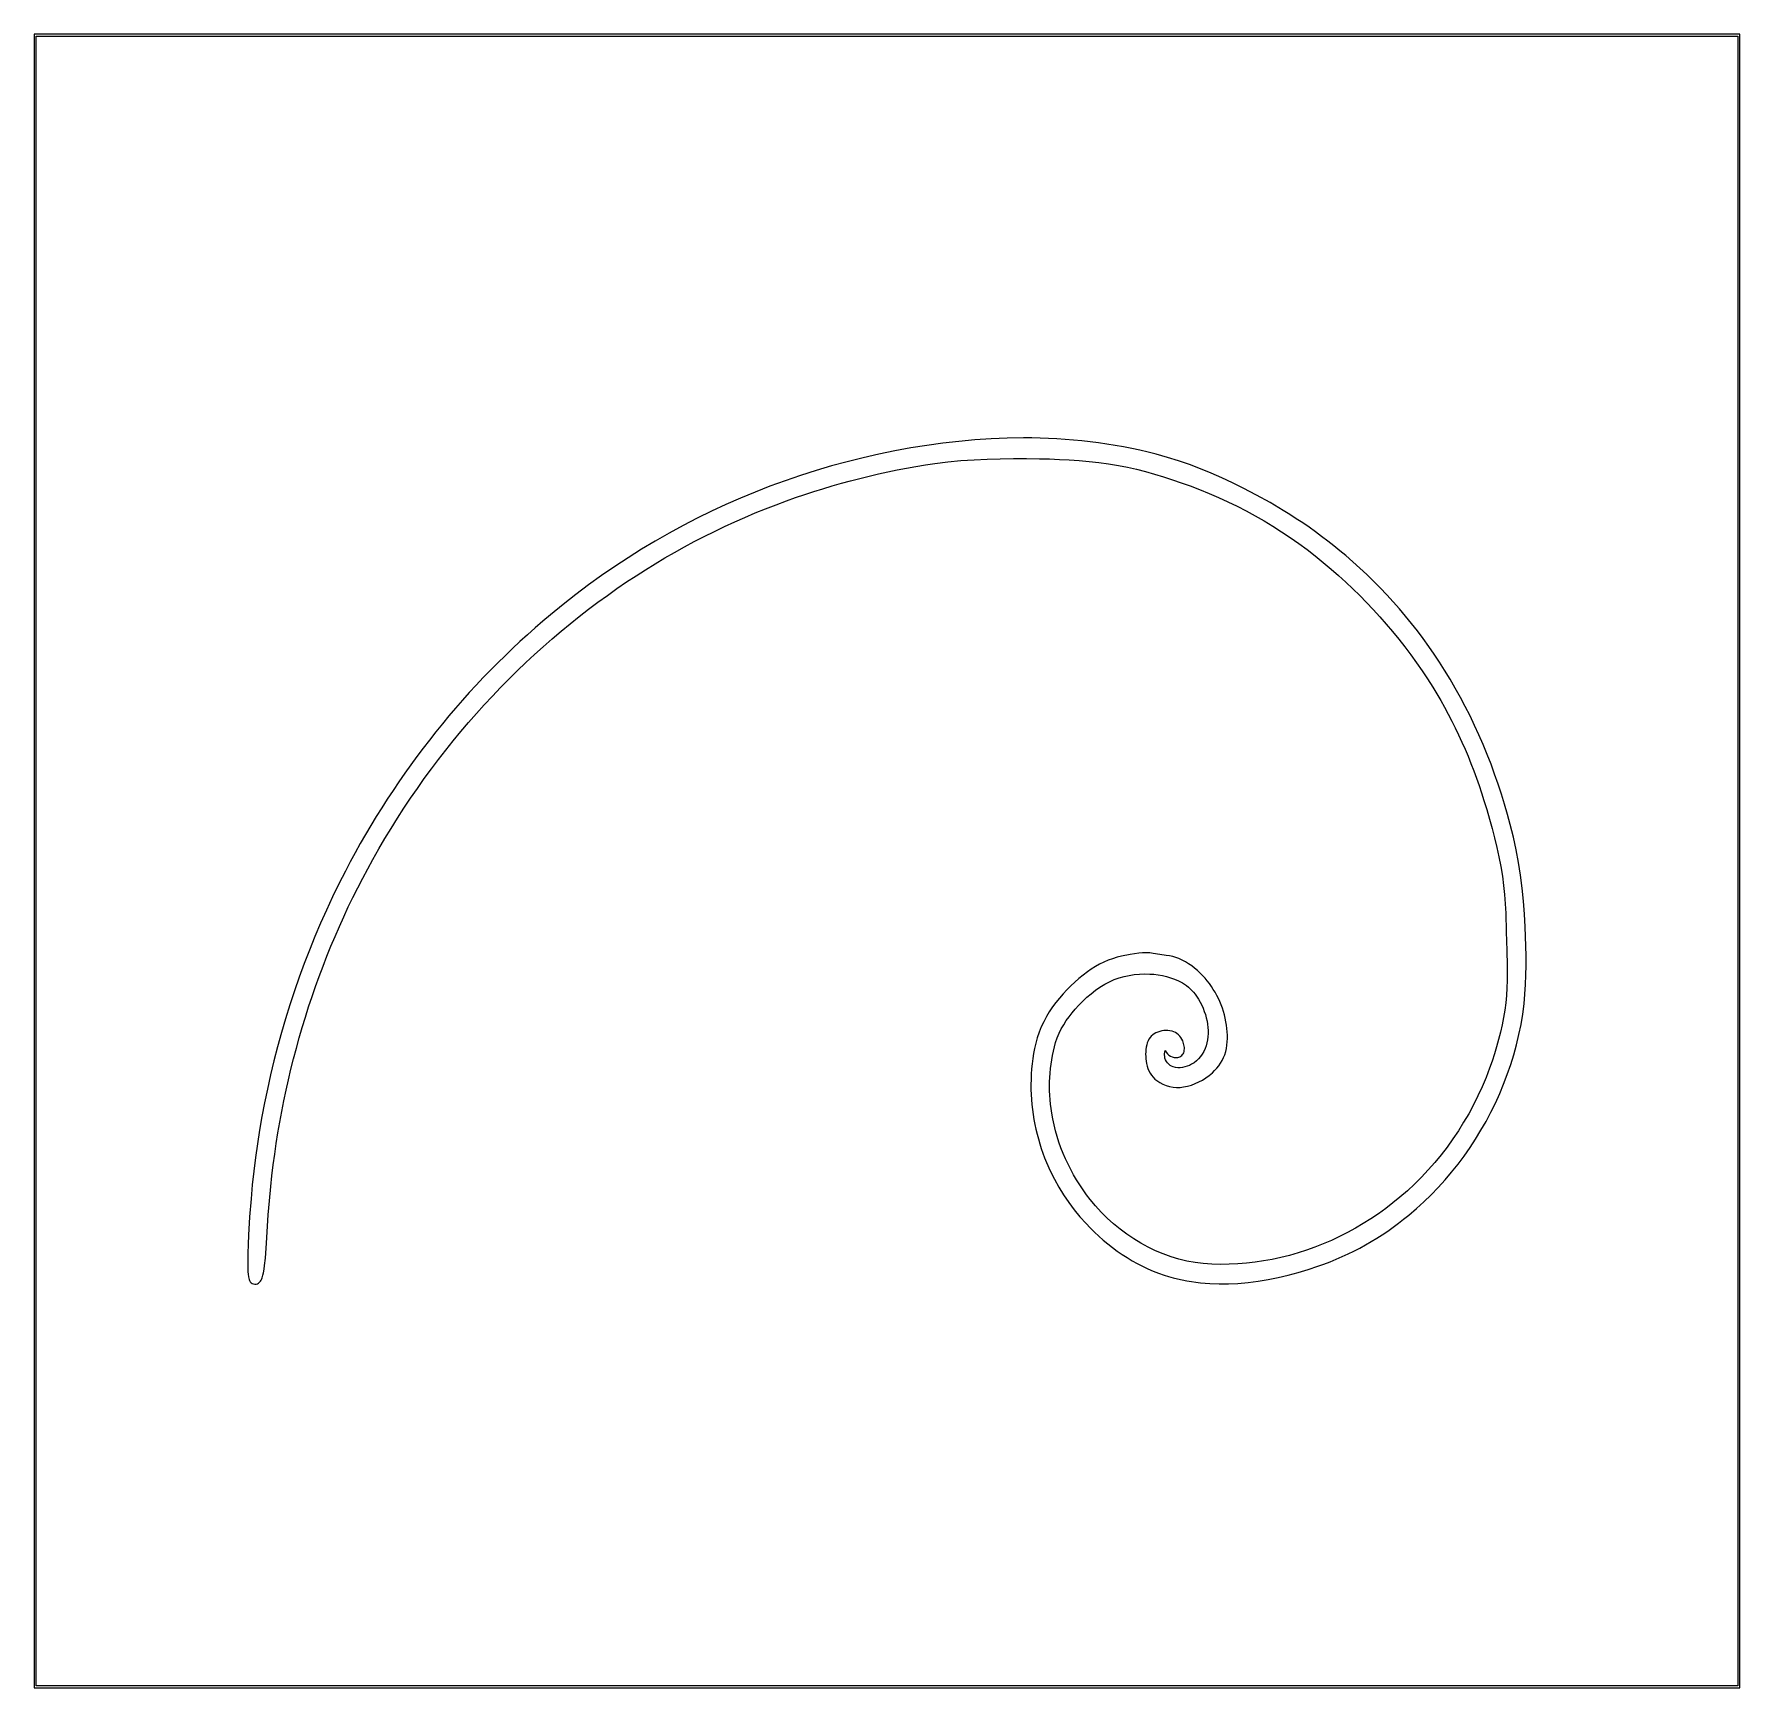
# Model space of a CAD drawing. Extents: x 0 to 7.86, y 0 to 7.62.
import ezdxf

# ---------------------------------------------------------------- set-up
doc = ezdxf.new("R2010")
doc.units = 0
doc.layers.add('Layer_1', color=7, linetype='CONTINUOUS')

msp = doc.modelspace()

# ---------------------------------------------------------------- linework, layer by layer
at = {"layer": 'Layer_1', "color": 7}
for points in [[(0, 7.615926), (0, 7.610923), (0, 0), (7.85815, 0), (7.85815, 7.615926), (0, 7.615926), (0, 7.615926)], [(0.009999, 7.605927), (7.848151, 7.605927), (7.848151, 0.009999), (0.009999, 0.009999), (0.009999, 7.605927), (0.009999, 7.605927)]]:
    msp.add_lwpolyline(points, close=True, dxfattribs=at)
msp.add_lwpolyline([(4.557506, 5.756555), (4.48295, 5.755185), (4.408467, 5.752017), (4.334085, 5.747076), (4.259832, 5.74039), (4.185737, 5.731983), (4.111827, 5.721884), (4.038131, 5.710118), (3.964677, 5.696711), (3.891493, 5.68169), (3.818608, 5.665082), (3.746049, 5.646912), (3.673846, 5.627207), (3.602025, 5.605993), (3.530616, 5.583297), (3.459646, 5.559145), (3.389144, 5.533564), (3.321164, 5.507156), (3.253721, 5.479256), (3.186838, 5.449882), (3.120541, 5.419053), (3.054853, 5.386787), (2.9898, 5.353103), (2.925404, 5.318019), (2.861692, 5.281554), (2.798687, 5.243727), (2.736414, 5.204556), (2.674897, 5.16406), (2.61416, 5.122257), (2.554228, 5.079166), (2.495126, 5.034805), (2.436877, 4.989194), (2.379506, 4.94235), (2.343544, 4.912019), (2.307946, 4.881208), (2.272718, 4.849922), (2.237864, 4.818166), (2.20339, 4.785946), (2.1693, 4.753268), (2.1356, 4.720137), (2.102294, 4.68656), (2.069387, 4.652542), (2.036884, 4.618088), (2.004791, 4.583204), (1.973112, 4.547897), (1.941851, 4.512171), (1.911015, 4.476032), (1.880607, 4.439486), (1.850634, 4.402539), (1.821099, 4.365196), (1.792008, 4.327463), (1.763366, 4.289345), (1.735177, 4.250849), (1.707447, 4.21198), (1.680181, 4.172743), (1.653383, 4.133145), (1.627058, 4.093191), (1.601212, 4.052887), (1.575849, 4.012238), (1.550974, 3.971249), (1.526593, 3.929928), (1.502709, 3.888279), (1.479329, 3.846308), (1.456457, 3.804021), (1.434098, 3.761423), (1.404014, 3.702102), (1.374911, 3.642233), (1.346795, 3.581834), (1.319674, 3.520924), (1.293556, 3.459523), (1.268447, 3.397648), (1.244356, 3.335319), (1.221289, 3.272555), (1.199253, 3.209375), (1.178257, 3.145797), (1.158307, 3.081841), (1.139411, 3.017525), (1.121576, 2.952869), (1.10481, 2.887891), (1.08912, 2.822609), (1.074512, 2.757044), (1.061648, 2.694619), (1.049774, 2.631974), (1.038893, 2.569126), (1.029002, 2.506093), (1.020105, 2.442894), (1.012199, 2.379546), (1.005287, 2.316067), (0.999368, 2.252474), (0.992825, 2.16868), (0.988016, 2.084744), (0.98635, 2.042738), (0.985225, 2.000713), (0.984675, 1.958676), (0.984735, 1.916631), (0.985491, 1.904657), (0.98709, 1.892709), (0.990143, 1.881186), (0.992406, 1.875709), (0.995261, 1.870487), (0.999643, 1.865869), (1.004868, 1.862469), (1.010669, 1.860304), (1.01678, 1.859394), (1.022935, 1.859757), (1.028869, 1.861412), (1.034314, 1.864377), (1.039006, 1.86867), (1.042866, 1.873093), (1.046095, 1.877952), (1.048772, 1.883166), (1.050978, 1.888658), (1.054299, 1.90016), (1.056701, 1.911825), (1.059626, 1.928589), (1.062018, 1.945431), (1.065588, 1.979289), (1.070541, 2.047257), (1.078905, 2.178184), (1.083939, 2.243574), (1.090197, 2.308849), (1.095614, 2.358479), (1.101646, 2.408032), (1.10829, 2.457498), (1.115546, 2.50687), (1.123412, 2.556138), (1.131885, 2.605293), (1.140966, 2.654328), (1.150651, 2.703232), (1.16094, 2.751998), (1.171831, 2.800617), (1.183322, 2.84908), (1.195411, 2.897378), (1.208098, 2.945502), (1.22138, 2.993444), (1.235256, 3.041195), (1.249725, 3.088747), (1.264784, 3.13609), (1.280433, 3.183216), (1.296669, 3.230116), (1.313491, 3.276781), (1.330897, 3.323203), (1.348886, 3.369373), (1.367457, 3.415283), (1.386607, 3.460922), (1.406335, 3.506284), (1.42664, 3.551359), (1.447519, 3.596137), (1.468972, 3.640612), (1.490997, 3.684773), (1.513592, 3.728613), (1.536755, 3.772121), (1.560485, 3.815291), (1.587793, 3.863411), (1.615777, 3.911087), (1.644429, 3.958312), (1.673741, 4.005077), (1.703705, 4.051373), (1.734312, 4.097191), (1.765555, 4.142523), (1.797426, 4.187361), (1.829916, 4.231695), (1.863017, 4.275518), (1.896721, 4.31882), (1.931021, 4.361594), (1.965907, 4.403831), (2.001372, 4.445521), (2.037408, 4.486657), (2.074006, 4.52723), (2.11116, 4.567232), (2.148859, 4.606653), (2.187097, 4.645486), (2.225865, 4.683721), (2.265155, 4.721351), (2.304959, 4.758366), (2.345269, 4.794758), (2.386077, 4.830519), (2.427375, 4.86564), (2.469154, 4.900112), (2.511407, 4.933927), (2.554125, 4.967077), (2.5973, 4.999552), (2.640924, 5.031344), (2.68499, 5.062445), (2.729488, 5.092847), (2.772909, 5.121549), (2.816728, 5.149556), (2.860937, 5.176864), (2.905524, 5.203467), (2.950479, 5.229363), (2.995791, 5.254548), (3.04145, 5.279018), (3.087446, 5.302769), (3.133766, 5.325796), (3.180402, 5.348097), (3.227342, 5.369668), (3.274576, 5.390504), (3.322093, 5.410602), (3.369883, 5.429957), (3.417935, 5.448567), (3.466238, 5.466427), (3.507933, 5.481257), (3.549791, 5.49556), (3.591807, 5.509333), (3.633975, 5.522574), (3.676288, 5.535281), (3.71874, 5.547453), (3.761326, 5.559086), (3.80404, 5.570178), (3.846876, 5.580727), (3.889827, 5.590732), (3.932887, 5.60019), (3.976052, 5.609098), (4.019314, 5.617455), (4.062668, 5.625258), (4.106107, 5.632505), (4.149626, 5.639195), (4.209702, 5.646348), (4.269903, 5.651888), (4.330205, 5.655981), (4.390581, 5.658794), (4.451007, 5.660492), (4.511457, 5.661242), (4.571906, 5.661209), (4.632329, 5.660561), (4.677836, 5.6594), (4.723347, 5.657714), (4.768835, 5.655388), (4.814279, 5.652305), (4.859652, 5.64835), (4.904931, 5.643407), (4.950093, 5.637361), (4.995112, 5.630097), (5.037144, 5.621602), (5.078937, 5.611954), (5.120502, 5.601258), (5.161848, 5.589618), (5.202986, 5.577139), (5.243924, 5.563925), (5.284674, 5.550083), (5.325244, 5.535717), (5.369232, 5.518929), (5.412874, 5.501143), (5.45615, 5.482367), (5.499037, 5.462609), (5.541514, 5.441876), (5.583559, 5.420176), (5.625152, 5.397515), (5.66627, 5.373902), (5.706892, 5.349344), (5.746997, 5.323847), (5.786563, 5.297421), (5.825568, 5.270072), (5.863991, 5.241807), (5.901811, 5.212634), (5.939005, 5.18256), (5.975553, 5.151593), (6.009091, 5.122155), (6.042123, 5.092071), (6.074635, 5.06135), (6.106613, 5.030001), (6.138043, 4.998033), (6.168912, 4.965454), (6.199205, 4.932273), (6.228908, 4.898498), (6.258007, 4.864138), (6.286489, 4.829202), (6.314339, 4.793699), (6.341544, 4.757637), (6.368088, 4.721025), (6.39396, 4.683871), (6.419143, 4.646185), (6.443626, 4.607974), (6.462132, 4.577564), (6.480125, 4.546815), (6.497605, 4.515741), (6.514574, 4.484351), (6.531035, 4.452659), (6.546988, 4.420674), (6.562435, 4.38841), (6.577377, 4.355877), (6.591818, 4.323087), (6.605757, 4.290051), (6.619197, 4.256781), (6.63214, 4.223289), (6.644587, 4.189586), (6.656539, 4.155683), (6.667999, 4.121592), (6.678968, 4.087325), (6.692145, 4.044463), (6.704686, 4.00138), (6.716553, 3.958081), (6.727709, 3.91457), (6.738116, 3.870855), (6.747735, 3.826939), (6.75653, 3.782828), (6.764462, 3.738528), (6.769842, 3.695869), (6.773945, 3.653089), (6.776997, 3.610212), (6.779221, 3.567263), (6.782086, 3.48125), (6.784335, 3.395252), (6.785779, 3.326577), (6.786099, 3.2922), (6.785882, 3.257834), (6.784925, 3.223505), (6.783028, 3.189241), (6.779986, 3.15507), (6.7756, 3.121019), (6.769834, 3.086801), (6.76306, 3.05281), (6.75535, 3.019049), (6.746772, 2.985517), (6.737396, 2.952219), (6.727293, 2.919154), (6.716531, 2.886325), (6.70518, 2.853734), (6.688561, 2.810528), (6.670583, 2.767946), (6.651275, 2.726029), (6.630665, 2.684817), (6.608783, 2.644351), (6.585658, 2.60467), (6.561317, 2.565815), (6.535791, 2.527826), (6.509107, 2.490745), (6.481294, 2.454609), (6.452382, 2.419462), (6.422399, 2.385341), (6.391374, 2.352289), (6.359335, 2.320345), (6.326312, 2.289549), (6.292333, 2.259943), (6.259971, 2.233388), (6.226859, 2.207892), (6.193031, 2.183473), (6.15852, 2.160151), (6.123359, 2.137948), (6.087582, 2.116883), (6.051221, 2.096977), (6.014311, 2.078249), (5.976884, 2.06072), (5.938975, 2.044409), (5.900616, 2.029338), (5.86184, 2.015525), (5.822681, 2.002992), (5.783173, 1.991759), (5.743348, 1.981845), (5.70324, 1.973271), (5.663994, 1.966109), (5.624546, 1.96021), (5.58494, 1.955618), (5.545217, 1.952376), (5.505422, 1.950528), (5.465597, 1.950119), (5.425786, 1.951193), (5.386032, 1.953793), (5.348406, 1.958761), (5.311113, 1.965775), (5.274226, 1.974783), (5.237818, 1.985734), (5.201961, 1.998576), (5.16673, 2.013256), (5.132197, 2.029722), (5.098435, 2.047923), (5.065517, 2.067807), (5.033516, 2.089322), (5.002506, 2.112415), (4.972558, 2.137035), (4.943747, 2.16313), (4.916145, 2.190648), (4.889826, 2.219537), (4.864862, 2.249745), (4.848336, 2.271288), (4.832448, 2.293383), (4.817217, 2.316006), (4.802663, 2.339134), (4.788806, 2.362742), (4.775664, 2.386808), (4.763259, 2.411307), (4.751609, 2.436216), (4.740734, 2.461511), (4.730654, 2.487168), (4.721388, 2.513163), (4.712957, 2.539473), (4.705379, 2.566074), (4.698674, 2.592942), (4.692862, 2.620054), (4.687963, 2.647385), (4.684992, 2.667657), (4.682545, 2.688018), (4.680625, 2.708451), (4.679238, 2.728938), (4.67839, 2.749459), (4.678085, 2.769998), (4.678329, 2.790536), (4.679126, 2.811055), (4.680482, 2.831537), (4.682402, 2.851963), (4.684892, 2.872317), (4.687955, 2.892579), (4.691598, 2.912732), (4.695826, 2.932757), (4.700643, 2.952636), (4.706056, 2.972352), (4.713418, 2.993707), (4.7221, 3.014445), (4.731994, 3.034558), (4.742991, 3.054034), (4.754984, 3.072865), (4.767864, 3.091041), (4.781523, 3.108551), (4.795853, 3.125386), (4.813188, 3.144356), (4.831204, 3.162658), (4.84991, 3.180175), (4.869317, 3.196791), (4.889435, 3.212388), (4.910274, 3.226851), (4.931844, 3.240062), (4.954157, 3.251906), (4.976116, 3.261542), (4.998599, 3.269577), (5.021515, 3.276072), (5.044775, 3.281085), (5.068286, 3.284677), (5.091959, 3.286908), (5.115702, 3.287836), (5.139425, 3.287521), (5.158941, 3.286213), (5.178414, 3.28393), (5.197764, 3.280616), (5.216911, 3.276218), (5.235775, 3.27068), (5.254276, 3.263947), (5.272335, 3.255966), (5.289871, 3.246681), (5.299368, 3.240751), (5.30853, 3.234264), (5.317333, 3.227248), (5.325756, 3.219726), (5.333776, 3.211726), (5.341372, 3.203272), (5.348522, 3.194391), (5.355203, 3.185108), (5.363743, 3.172062), (5.371581, 3.158535), (5.37871, 3.144575), (5.385123, 3.130228), (5.39081, 3.11554), (5.395766, 3.100557), (5.399982, 3.085327), (5.40345, 3.069895), (5.405776, 3.055851), (5.407396, 3.041654), (5.408259, 3.027371), (5.408312, 3.013067), (5.407504, 2.99881), (5.405784, 2.984664), (5.403101, 2.970696), (5.399403, 2.956972), (5.394533, 2.943745), (5.388557, 2.931018), (5.381524, 2.918909), (5.373484, 2.907539), (5.364485, 2.897026), (5.354578, 2.88749), (5.34381, 2.879051), (5.332233, 2.871828), (5.322415, 2.866807), (5.312204, 2.862632), (5.301689, 2.859374), (5.290958, 2.857104), (5.280101, 2.855894), (5.269205, 2.855816), (5.25836, 2.85694), (5.247655, 2.859339), (5.240202, 2.862415), (5.233204, 2.866581), (5.226795, 2.871727), (5.221107, 2.877742), (5.216274, 2.884516), (5.212429, 2.891936), (5.209706, 2.899894), (5.208238, 2.908278), (5.207711, 2.914863), (5.20784, 2.921491), (5.208647, 2.928069), (5.210159, 2.934505), (5.215066, 2.926873), (5.220989, 2.920053), (5.227771, 2.914176), (5.235257, 2.909371), (5.24329, 2.905771), (5.251714, 2.903505), (5.260374, 2.902704), (5.269113, 2.903499), (5.273995, 2.904732), (5.278704, 2.906665), (5.283135, 2.909253), (5.287185, 2.912448), (5.290747, 2.916205), (5.293719, 2.920476), (5.295993, 2.925215), (5.297467, 2.930375), (5.298591, 2.936605), (5.299029, 2.942877), (5.298855, 2.949161), (5.298145, 2.955424), (5.295424, 2.967766), (5.291471, 2.979651), (5.287687, 2.987585), (5.283081, 2.995032), (5.277721, 3.001894), (5.271677, 3.008072), (5.265019, 3.013467), (5.257815, 3.017982), (5.250134, 3.021518), (5.242047, 3.023977), (5.232765, 3.025987), (5.223362, 3.027123), (5.2139, 3.027407), (5.204442, 3.026862), (5.195052, 3.025508), (5.185792, 3.023367), (5.176725, 3.020462), (5.167915, 3.016815), (5.160342, 3.012419), (5.153269, 3.007163), (5.146773, 3.001123), (5.140928, 2.994379), (5.13581, 2.987006), (5.131494, 2.979082), (5.128054, 2.970686), (5.125567, 2.961894), (5.123187, 2.951207), (5.121589, 2.940393), (5.120706, 2.929489), (5.120472, 2.918533), (5.120819, 2.907563), (5.12168, 2.896616), (5.124678, 2.874941), (5.12753, 2.86342), (5.131316, 2.852185), (5.136013, 2.841339), (5.141597, 2.830986), (5.148043, 2.821232), (5.155329, 2.812182), (5.16343, 2.803939), (5.172321, 2.796608), (5.185866, 2.787254), (5.200253, 2.779561), (5.215319, 2.773513), (5.2309, 2.769097), (5.246832, 2.7663), (5.262953, 2.765106), (5.279098, 2.765501), (5.295104, 2.767472), (5.313309, 2.77115), (5.33119, 2.776249), (5.348678, 2.7827), (5.365708, 2.790434), (5.382211, 2.799382), (5.39812, 2.809477), (5.413369, 2.820648), (5.42789, 2.832829), (5.438226, 2.842796), (5.448001, 2.853444), (5.457116, 2.864746), (5.46547, 2.876674), (5.472963, 2.889203), (5.479492, 2.902305), (5.484958, 2.915954), (5.48926, 2.930122), (5.492644, 2.945076), (5.495048, 2.960202), (5.49655, 2.975456), (5.497227, 2.990791), (5.497158, 3.006162), (5.496419, 3.021524), (5.495089, 3.03683), (5.493246, 3.052036), (5.490599, 3.068025), (5.487335, 3.083876), (5.483464, 3.099567), (5.479002, 3.115078), (5.47396, 3.130388), (5.46835, 3.145475), (5.462187, 3.160319), (5.455482, 3.174899), (5.448248, 3.189192), (5.440499, 3.20318), (5.432247, 3.21684), (5.423504, 3.230151), (5.414284, 3.243093), (5.404599, 3.255644), (5.394463, 3.267783), (5.383887, 3.279489), (5.371839, 3.291691), (5.359283, 3.303327), (5.346236, 3.314344), (5.332714, 3.324687), (5.318734, 3.334305), (5.30431, 3.343141), (5.289461, 3.351143), (5.274201, 3.358258), (5.259868, 3.363334), (5.245314, 3.367444), (5.230586, 3.370776), (5.21573, 3.373517), (5.185816, 3.377978), (5.15594, 3.38233), (5.139204, 3.38428), (5.122388, 3.385169), (5.105564, 3.384838), (5.088802, 3.383131), (5.0492, 3.377343), (5.00986, 3.369808), (4.988887, 3.364437), (4.968154, 3.35805), (4.947725, 3.350635), (4.927665, 3.342177), (4.908038, 3.332664), (4.888908, 3.322081), (4.870342, 3.310414), (4.852403, 3.297651), (4.832308, 3.282436), (4.812746, 3.266468), (4.793719, 3.249785), (4.775232, 3.232425), (4.757289, 3.214428), (4.739894, 3.195832), (4.72305, 3.176676), (4.706762, 3.156998), (4.691153, 3.135939), (4.676601, 3.114036), (4.663156, 3.091351), (4.650863, 3.067943), (4.639773, 3.043873), (4.629932, 3.019201), (4.621388, 2.993988), (4.614189, 2.968294), (4.608699, 2.944987), (4.604088, 2.92148), (4.600308, 2.897808), (4.597309, 2.874003), (4.595043, 2.850099), (4.593459, 2.826128), (4.59251, 2.802124), (4.592146, 2.778119), (4.592455, 2.755082), (4.593336, 2.732064), (4.594784, 2.709079), (4.596797, 2.686141), (4.599372, 2.663268), (4.602506, 2.640472), (4.606195, 2.617771), (4.610437, 2.595179), (4.615227, 2.572711), (4.620564, 2.550382), (4.626444, 2.528209), (4.632864, 2.506205), (4.63982, 2.484386), (4.647311, 2.462767), (4.655332, 2.441364), (4.66388, 2.420192), (4.681094, 2.381341), (4.700001, 2.343393), (4.720545, 2.306418), (4.742673, 2.270487), (4.766332, 2.23567), (4.791468, 2.202038), (4.818027, 2.169661), (4.845955, 2.138611), (4.86495, 2.118644), (4.884481, 2.099239), (4.904533, 2.080423), (4.925091, 2.06222), (4.94614, 2.044657), (4.967665, 2.02776), (4.989652, 2.011554), (5.012085, 1.996064), (5.034949, 1.981317), (5.05823, 1.967339), (5.081912, 1.954155), (5.105981, 1.94179), (5.130421, 1.930271), (5.155219, 1.919624), (5.180357, 1.909873), (5.205823, 1.901045), (5.226416, 1.894602), (5.247148, 1.888736), (5.268008, 1.88344), (5.288983, 1.878705), (5.310061, 1.874522), (5.33123, 1.870884), (5.352478, 1.867782), (5.373792, 1.865208), (5.416569, 1.861608), (5.459465, 1.860018), (5.50238, 1.860372), (5.545216, 1.862601), (5.592206, 1.866816), (5.638983, 1.872896), (5.685526, 1.880723), (5.731811, 1.890175), (5.777815, 1.901132), (5.823516, 1.913475), (5.86889, 1.927082), (5.913914, 1.941833), (5.942154, 1.951862), (5.97018, 1.962544), (5.997978, 1.973875), (6.025537, 1.985848), (6.052844, 1.998455), (6.079885, 2.011692), (6.106648, 2.02555), (6.13312, 2.040024), (6.159288, 2.055108), (6.185139, 2.070794), (6.210661, 2.087077), (6.235841, 2.10395), (6.260666, 2.121406), (6.285123, 2.139439), (6.309199, 2.158043), (6.332882, 2.177211), (6.368245, 2.207285), (6.402666, 2.23856), (6.436118, 2.270997), (6.468572, 2.304557), (6.499999, 2.339201), (6.530372, 2.374892), (6.55966, 2.41159), (6.587836, 2.449257), (6.614872, 2.487854), (6.640738, 2.527343), (6.665407, 2.567685), (6.688849, 2.608841), (6.711036, 2.650773), (6.73194, 2.693441), (6.751532, 2.736809), (6.769783, 2.780836), (6.786726, 2.825315), (6.802319, 2.870365), (6.816501, 2.915942), (6.829211, 2.961999), (6.840389, 3.008495), (6.849975, 3.055383), (6.857909, 3.10262), (6.86413, 3.150161), (6.868185, 3.194267), (6.870997, 3.238453), (6.872708, 3.282701), (6.87346, 3.326988), (6.873394, 3.371296), (6.872652, 3.415603), (6.869705, 3.504139), (6.866224, 3.563776), (6.861442, 3.623338), (6.855268, 3.68276), (6.84761, 3.741979), (6.838377, 3.80093), (6.827479, 3.859551), (6.814824, 3.917776), (6.800322, 3.975541), (6.787589, 4.022591), (6.774037, 4.069393), (6.759664, 4.115924), (6.74447, 4.162164), (6.728454, 4.208092), (6.711613, 4.253684), (6.693947, 4.298921), (6.675456, 4.343781), (6.656137, 4.388242), (6.635989, 4.432283), (6.615011, 4.475882), (6.593203, 4.519018), (6.570563, 4.56167), (6.547089, 4.603815), (6.522781, 4.645434), (6.497638, 4.686503), (6.473932, 4.723673), (6.449548, 4.760345), (6.424496, 4.796508), (6.398786, 4.832146), (6.37243, 4.867249), (6.345436, 4.901801), (6.317816, 4.935791), (6.289579, 4.969205), (6.260736, 5.00203), (6.231297, 5.034253), (6.201272, 5.06586), (6.170672, 5.096839), (6.139506, 5.127176), (6.107786, 5.156859), (6.075521, 5.185873), (6.042721, 5.214207), (6.015324, 5.237111), (5.987593, 5.259551), (5.959536, 5.281526), (5.931163, 5.303037), (5.902484, 5.324082), (5.873506, 5.344664), (5.844238, 5.36478), (5.814691, 5.384432), (5.784872, 5.403618), (5.754791, 5.42234), (5.693878, 5.458388), (5.632024, 5.492576), (5.5693, 5.524902), (5.520965, 5.548888), (5.472157, 5.571837), (5.422874, 5.593627), (5.373114, 5.614137), (5.322875, 5.633247), (5.272154, 5.650837), (5.220949, 5.666784), (5.169259, 5.680969), (5.131718, 5.690483), (5.094038, 5.699325), (5.056229, 5.707502), (5.0183, 5.715021), (4.980263, 5.72189), (4.942126, 5.728115), (4.9039, 5.733704), (4.865594, 5.738664), (4.82722, 5.743002), (4.788786, 5.746726), (4.750304, 5.749841), (4.711782, 5.752356), (4.673232, 5.754278), (4.634662, 5.755614), (4.596083, 5.756371), (4.557506, 5.756555), (4.557506, 5.756555)], dxfattribs=at)

doc.saveas('drawing.dxf')
